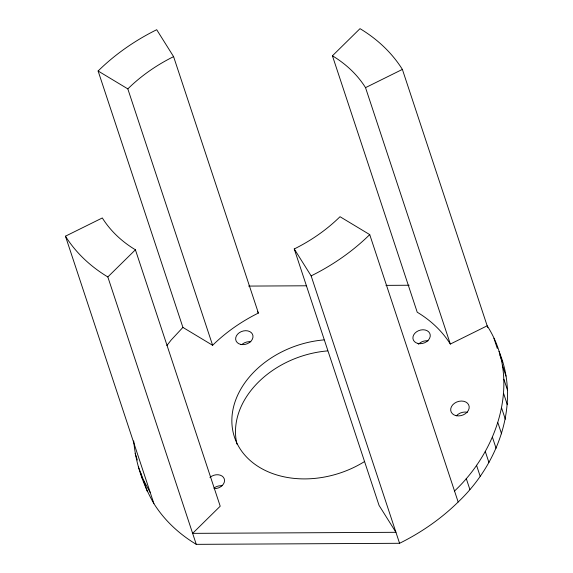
<?xml version="1.0" encoding="UTF-8"?>
<svg xmlns="http://www.w3.org/2000/svg" width="573" height="573" viewBox="0 0 573 573"><rect width="100%" height="100%" fill="white"/><g stroke="black" fill="none" stroke-linecap="round" stroke-linejoin="round"><path stroke-width="0.86" d="M454.525 491.018C498.181 450.077 521.931 379.648 487.179 325.815L450.328 344.058A147.913 112.136 -18.3 0 0 417.223 312.221L332.426 55.81L360.009 28.65A189.326 143.537 -18.3 0 1 402.382 69.405L487.738 327.505M133.724 440.916C135.536 462.948 142.928 484.471 153.893 503.595A189.326 143.537 -18.3 0 0 196.267 544.35L399.574 543.29A189.326 143.537 -18.3 0 0 458.164 502.005C497.815 464.51 521.007 404.094 499.011 351.435M166.879 345.54L171.205 339.968L182.909 327.405L98.112 70.995A189.326 143.537 -18.3 0 1 156.701 29.71L173.59 56.634L258.394 313.051A147.913 112.136 -18.3 0 0 212.619 345.297L182.909 327.405M196.267 544.35L107.831 276.952L135.414 249.792A147.913 112.136 -18.3 0 1 102.309 217.955L65.458 236.191L153.893 503.595M332.426 55.81A147.913 112.136 -18.3 0 1 365.531 87.648L402.382 69.405M248.632 286.085L306.598 285.784M385.958 285.368L409.136 285.247M98.112 70.995L127.822 88.887L212.619 345.297M458.164 502.005L369.728 234.608L340.018 216.709A147.913 112.136 -18.3 0 1 294.25 248.961L379.047 505.372L395.936 532.303L192.628 533.363L220.211 506.203L135.414 249.792M294.25 248.961L311.139 275.885L399.574 543.29M257.456 311.554L258.394 313.051M138.43 466.988L143.501 480.138L150.255 492.608M499.792 355.024L502.643 362.423M493.94 338.285L497.292 348.427M502.342 365.137L505.98 376.124M503.911 379.269L507.542 390.256M503.688 393.687L507.327 404.674M501.69 408.255L505.329 419.243M497.93 422.831L501.561 433.825M492.443 437.278L496.075 448.265M365.531 87.648L450.328 344.058M485.281 451.452L488.919 462.447M476.514 465.226L480.153 476.213M466.236 478.455L469.867 489.442M135.099 453.286L137.334 460.047M143.501 480.138L147.132 491.125M141.022 473.692L142.061 477.975M127.822 88.887A147.913 112.136 -18.3 0 1 173.59 56.634M369.728 234.608A189.326 143.537 -18.3 0 1 311.139 275.885M107.831 276.952A189.326 143.537 -18.3 0 1 65.458 236.191M364.672 461.466A88.751 67.285 -18.3 0 1 234.515 437.235A88.751 67.285 -18.3 0 1 324.024 339.896M209.919 477.459A8.874 6.726 -18.3 0 1 224.222 478.727A8.874 6.726 -18.3 0 1 214.073 488.654M236.957 444.096A88.751 67.285 -18.3 0 1 327.656 350.891M456.395 415.79A9.469 7.177 -18.3 0 1 467.375 412.266M241.727 344.688A8.874 6.726 -18.3 0 1 250.809 341.78M214.123 487.981A8.874 6.726 -18.3 0 1 222.009 485.768M418.476 344.28A8.874 6.726 -18.3 0 1 428.06 340.849M456.165 415.669A9.469 7.177 -18.3 0 0 469.165 406.501A9.469 7.177 -18.3 0 0 454.518 403.249A9.469 7.177 -18.3 0 0 456.165 415.669M418.032 343.478A8.874 6.726 -18.3 0 0 430.223 334.89A8.874 6.726 -18.3 0 0 416.492 331.839A8.874 6.726 -18.3 0 0 418.032 343.478M240.775 344.402A8.874 6.726 -18.3 0 0 252.965 335.814A8.874 6.726 -18.3 0 0 239.235 332.763A8.874 6.726 -18.3 0 0 240.775 344.402"/></g></svg>
